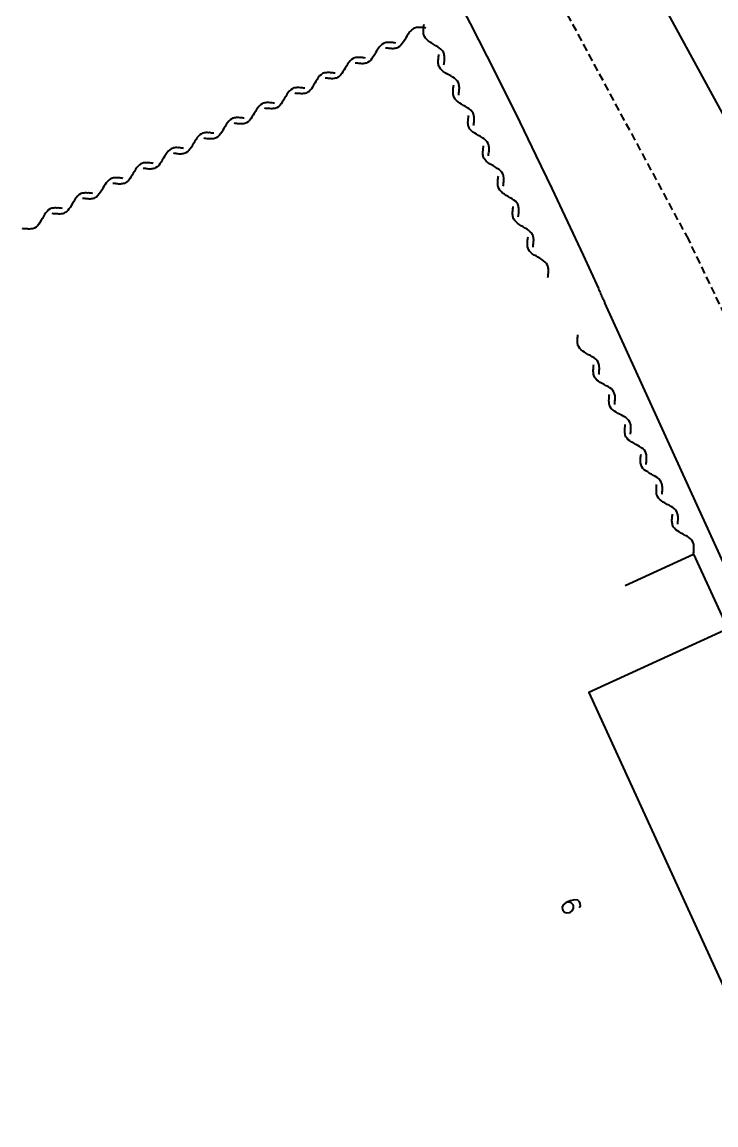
# Model space of a CAD drawing. Header units: millimetres. Extents: x 113000 to 114000, y 153000 to 154000.
# Drawn here: x 113689.1 to 113735.3, y 153452 to 153525.3 of the extents above; entities that cross this region are included whole.
import ezdxf
from ezdxf.enums import TextEntityAlignment as Align

# ---------------------------------------------------------------- set-up
doc = ezdxf.new("R2010")
doc.units = ezdxf.units.MM
doc.linetypes.add('DASHED', pattern=[0.75, 0.5, -0.25])
for name, color, linetype in [('W0001', 6, 'DASHED'), ('W0008', 7, 'CONTINUOUS'), ('W0100', 7, 'CONTINUOUS'), ('W0310', 3, 'CONTINUOUS'), ('W0991', 7, 'CONTINUOUS')]:
    doc.layers.add(name, color=color, linetype=linetype)
doc.styles.get("Standard").update_dxf_attribs({"font": 'romans.shx', "width": 0.85})

msp = doc.modelspace()

# ---------------------------------------------------------------- linework, layer by layer
at = {"layer": 'W0001'}
msp.add_lwpolyline([(113756.938, 153461.938), (113733.508, 153510.875), (113710.601, 153553.407)], dxfattribs=at)
at = {"layer": 'W0008'}
for points in [[(113745.727, 153501.047), (113716.608, 153554.36)], [(113717.844, 153527.422), (113718.969, 153525.234), (113720.078, 153523.062), (113721.18, 153520.875), (113722.266, 153518.672), (113723.344, 153516.469), (113724.406, 153514.266), (113725.453, 153512.062), (113726.484, 153509.844), (113727.5, 153507.609), (113727.539, 153507.531), (113727.57, 153507.453), (113727.609, 153507.375), (113727.641, 153507.297), (113727.68, 153507.219), (113727.711, 153507.141), (113727.75, 153507.062), (113727.781, 153506.984), (113727.82, 153506.906), (113727.852, 153506.828), (113727.891, 153506.75), (113727.922, 153506.672)], [(113749.633, 153459.156), (113727.922, 153506.672)]]:
    msp.add_lwpolyline(points, dxfattribs=at)
at = {"layer": 'W0100'}
msp.add_lwpolyline([(113729.281, 153487.875), (113733.828, 153489.953), (113736.109, 153484.984), (113726.867, 153480.75), (113738.141, 153456.141), (113747.367, 153460.359), (113749.656, 153455.312), (113742.375, 153452)], dxfattribs=at)
at = {"layer": 'W0310'}
for points in [[(113717.219, 153522.5), (113717.227, 153522.578), (113717.242, 153522.656), (113717.25, 153522.734), (113717.25, 153522.797), (113717.258, 153522.875), (113717.258, 153522.938), (113717.258, 153523.016), (113717.258, 153523.078), (113717.242, 153523.141), (113717.234, 153523.203), (113717.211, 153523.266), (113717.188, 153523.328), (113717.117, 153523.422), (113717.023, 153523.531), (113716.922, 153523.609), (113716.805, 153523.688), (113716.68, 153523.766), (113716.547, 153523.844), (113716.422, 153523.922), (113716.297, 153524), (113716.18, 153524.078), (113716.078, 153524.172), (113715.984, 153524.266), (113715.922, 153524.375), (113715.898, 153524.438), (113715.883, 153524.484), (113715.867, 153524.547), (113715.859, 153524.625), (113715.852, 153524.688), (113715.852, 153524.75), (113715.859, 153524.828), (113715.859, 153524.891), (113715.867, 153524.969), (113715.875, 153525.047), (113715.891, 153525.109), (113715.898, 153525.188)], [(113716.023, 153524.938), (113715.945, 153524.953), (113715.875, 153524.953), (113715.805, 153524.969), (113715.734, 153524.984), (113715.656, 153524.969), (113715.586, 153524.984), (113715.516, 153524.984), (113715.445, 153524.969), (113715.383, 153524.969), (113715.32, 153524.953), (113715.258, 153524.938), (113715.203, 153524.906), (113715.102, 153524.844), (113715.008, 153524.75), (113714.914, 153524.656), (113714.836, 153524.531), (113714.758, 153524.406), (113714.688, 153524.281), (113714.609, 153524.156), (113714.523, 153524.016), (113714.445, 153523.906), (113714.359, 153523.797), (113714.266, 153523.703), (113714.156, 153523.641), (113714.102, 153523.609), (113714.039, 153523.594), (113713.977, 153523.578), (113713.914, 153523.578), (113713.844, 153523.562), (113713.773, 153523.562), (113713.703, 153523.578), (113713.633, 153523.578), (113713.555, 153523.578), (113713.484, 153523.594), (113713.414, 153523.594), (113713.336, 153523.609)], [(113714.008, 153523.938), (113713.93, 153523.953), (113713.859, 153523.953), (113713.789, 153523.969), (113713.719, 153523.984), (113713.641, 153523.969), (113713.57, 153523.984), (113713.5, 153523.984), (113713.43, 153523.969), (113713.367, 153523.969), (113713.305, 153523.953), (113713.242, 153523.938), (113713.188, 153523.906), (113713.086, 153523.844), (113712.992, 153523.75), (113712.898, 153523.656), (113712.82, 153523.531), (113712.742, 153523.406), (113712.672, 153523.281), (113712.594, 153523.156), (113712.508, 153523.016), (113712.43, 153522.906), (113712.344, 153522.797), (113712.25, 153522.703), (113712.141, 153522.641), (113712.086, 153522.609), (113712.023, 153522.594), (113711.961, 153522.578), (113711.898, 153522.578), (113711.828, 153522.562), (113711.758, 153522.562), (113711.688, 153522.578), (113711.617, 153522.578), (113711.539, 153522.578), (113711.469, 153522.594), (113711.398, 153522.594), (113711.32, 153522.609)], [(113711.992, 153522.938), (113711.914, 153522.953), (113711.844, 153522.953), (113711.773, 153522.969), (113711.703, 153522.984), (113711.625, 153522.969), (113711.555, 153522.984), (113711.484, 153522.984), (113711.414, 153522.969), (113711.352, 153522.969), (113711.289, 153522.953), (113711.227, 153522.938), (113711.172, 153522.906), (113711.07, 153522.844), (113710.977, 153522.75), (113710.883, 153522.656), (113710.805, 153522.531), (113710.727, 153522.406), (113710.656, 153522.281), (113710.578, 153522.156), (113710.492, 153522.016), (113710.414, 153521.906), (113710.328, 153521.797), (113710.234, 153521.703), (113710.125, 153521.641), (113710.07, 153521.609), (113710.008, 153521.594), (113709.945, 153521.578), (113709.883, 153521.578), (113709.812, 153521.562), (113709.742, 153521.562), (113709.672, 153521.578), (113709.602, 153521.578), (113709.523, 153521.578), (113709.453, 153521.594), (113709.383, 153521.594), (113709.305, 153521.609)], [(113718.203, 153520.484), (113718.211, 153520.562), (113718.219, 153520.625), (113718.227, 153520.703), (113718.234, 153520.766), (113718.242, 153520.844), (113718.25, 153520.922), (113718.25, 153520.984), (113718.242, 153521.047), (113718.234, 153521.125), (113718.219, 153521.188), (113718.203, 153521.234), (113718.18, 153521.297), (113718.117, 153521.406), (113718.023, 153521.5), (113717.922, 153521.594), (113717.805, 153521.672), (113717.68, 153521.75), (113717.547, 153521.828), (113717.422, 153521.891), (113717.297, 153521.969), (113717.172, 153522.047), (113717.07, 153522.141), (113716.984, 153522.234), (113716.914, 153522.344), (113716.891, 153522.406), (113716.867, 153522.469), (113716.859, 153522.531), (113716.844, 153522.594), (113716.844, 153522.656), (113716.844, 153522.734), (113716.844, 153522.797), (113716.852, 153522.875), (113716.852, 153522.953), (113716.859, 153523.016), (113716.875, 153523.094), (113716.883, 153523.172)], [(113709.977, 153521.938), (113709.898, 153521.938), (113709.828, 153521.969), (113709.75, 153521.969), (113709.68, 153521.969), (113709.602, 153521.984), (113709.531, 153521.984), (113709.461, 153521.984), (113709.398, 153521.969), (113709.328, 153521.969), (113709.266, 153521.953), (113709.203, 153521.938), (113709.148, 153521.906), (113709.039, 153521.828), (113708.945, 153521.75), (113708.859, 153521.641), (113708.773, 153521.516), (113708.703, 153521.391), (113708.625, 153521.266), (113708.547, 153521.141), (113708.477, 153521.016), (113708.398, 153520.906), (113708.312, 153520.797), (113708.219, 153520.703), (113708.109, 153520.641), (113708.055, 153520.609), (113707.992, 153520.594), (113707.93, 153520.578), (113707.867, 153520.578), (113707.797, 153520.562), (113707.727, 153520.562), (113707.656, 153520.578), (113707.586, 153520.578), (113707.508, 153520.578), (113707.438, 153520.594), (113707.367, 153520.594), (113707.289, 153520.609)], [(113707.961, 153520.938), (113707.883, 153520.938), (113707.812, 153520.969), (113707.734, 153520.969), (113707.664, 153520.969), (113707.586, 153520.984), (113707.516, 153520.984), (113707.445, 153520.984), (113707.383, 153520.969), (113707.312, 153520.969), (113707.25, 153520.953), (113707.188, 153520.938), (113707.133, 153520.906), (113707.023, 153520.828), (113706.93, 153520.75), (113706.844, 153520.641), (113706.758, 153520.516), (113706.688, 153520.391), (113706.609, 153520.266), (113706.531, 153520.141), (113706.461, 153520.016), (113706.383, 153519.906), (113706.297, 153519.797), (113706.203, 153519.703), (113706.094, 153519.641), (113706.039, 153519.609), (113705.977, 153519.594), (113705.914, 153519.578), (113705.852, 153519.578), (113705.781, 153519.562), (113705.711, 153519.562), (113705.641, 153519.578), (113705.57, 153519.578), (113705.492, 153519.578), (113705.422, 153519.594), (113705.352, 153519.594), (113705.273, 153519.609)], [(113719.195, 153518.453), (113719.203, 153518.531), (113719.219, 153518.609), (113719.227, 153518.688), (113719.227, 153518.75), (113719.234, 153518.828), (113719.234, 153518.891), (113719.234, 153518.969), (113719.234, 153519.031), (113719.219, 153519.094), (113719.211, 153519.156), (113719.188, 153519.219), (113719.164, 153519.281), (113719.094, 153519.375), (113719.008, 153519.484), (113718.898, 153519.562), (113718.781, 153519.641), (113718.656, 153519.719), (113718.523, 153519.797), (113718.398, 153519.875), (113718.273, 153519.953), (113718.156, 153520.031), (113718.055, 153520.125), (113717.969, 153520.219), (113717.898, 153520.328), (113717.875, 153520.391), (113717.852, 153520.453), (113717.844, 153520.516), (113717.836, 153520.578), (113717.828, 153520.641), (113717.828, 153520.719), (113717.828, 153520.781), (113717.836, 153520.859), (113717.844, 153520.938), (113717.852, 153521), (113717.867, 153521.078), (113717.875, 153521.156)], [(113705.945, 153519.938), (113705.867, 153519.938), (113705.797, 153519.969), (113705.719, 153519.969), (113705.648, 153519.969), (113705.57, 153519.984), (113705.5, 153519.984), (113705.43, 153519.984), (113705.367, 153519.969), (113705.297, 153519.969), (113705.234, 153519.953), (113705.172, 153519.938), (113705.117, 153519.906), (113705.008, 153519.828), (113704.914, 153519.75), (113704.828, 153519.641), (113704.742, 153519.516), (113704.672, 153519.391), (113704.594, 153519.266), (113704.516, 153519.141), (113704.445, 153519.016), (113704.367, 153518.906), (113704.281, 153518.797), (113704.188, 153518.703), (113704.078, 153518.641), (113704.023, 153518.609), (113703.961, 153518.594), (113703.898, 153518.578), (113703.836, 153518.578), (113703.766, 153518.562), (113703.695, 153518.562), (113703.625, 153518.578), (113703.555, 153518.578), (113703.477, 153518.578), (113703.406, 153518.594), (113703.336, 153518.594), (113703.258, 153518.609)], [(113703.93, 153518.938), (113703.852, 153518.938), (113703.781, 153518.969), (113703.703, 153518.969), (113703.633, 153518.969), (113703.555, 153518.984), (113703.484, 153518.984), (113703.414, 153518.984), (113703.352, 153518.969), (113703.281, 153518.969), (113703.219, 153518.953), (113703.156, 153518.938), (113703.102, 153518.906), (113702.992, 153518.828), (113702.898, 153518.75), (113702.812, 153518.641), (113702.727, 153518.516), (113702.656, 153518.391), (113702.578, 153518.266), (113702.5, 153518.141), (113702.43, 153518.016), (113702.352, 153517.906), (113702.266, 153517.797), (113702.172, 153517.703), (113702.062, 153517.641), (113702.008, 153517.609), (113701.945, 153517.594), (113701.883, 153517.578), (113701.812, 153517.578), (113701.75, 153517.562), (113701.68, 153517.562), (113701.609, 153517.562), (113701.531, 153517.578), (113701.461, 153517.578), (113701.383, 153517.594), (113701.312, 153517.594), (113701.234, 153517.609)], [(113720.18, 153516.438), (113720.195, 153516.516), (113720.195, 153516.578), (113720.211, 153516.656), (113720.219, 153516.734), (113720.227, 153516.812), (113720.227, 153516.875), (113720.227, 153516.953), (113720.219, 153517.016), (113720.211, 153517.078), (113720.203, 153517.141), (113720.18, 153517.203), (113720.156, 153517.266), (113720.094, 153517.375), (113720.008, 153517.469), (113719.898, 153517.562), (113719.781, 153517.641), (113719.656, 153517.719), (113719.523, 153517.797), (113719.398, 153517.875), (113719.266, 153517.938), (113719.148, 153518.016), (113719.047, 153518.109), (113718.953, 153518.203), (113718.891, 153518.312), (113718.867, 153518.375), (113718.852, 153518.422), (113718.836, 153518.484), (113718.828, 153518.562), (113718.82, 153518.625), (113718.82, 153518.688), (113718.828, 153518.766), (113718.828, 153518.828), (113718.836, 153518.906), (113718.844, 153518.984), (113718.859, 153519.047), (113718.867, 153519.125)], [(113701.906, 153517.938), (113701.828, 153517.953), (113701.758, 153517.953), (113701.688, 153517.969), (113701.617, 153517.984), (113701.539, 153517.969), (113701.469, 153517.984), (113701.398, 153517.984), (113701.328, 153517.969), (113701.266, 153517.969), (113701.203, 153517.953), (113701.141, 153517.938), (113701.086, 153517.906), (113700.984, 153517.844), (113700.891, 153517.75), (113700.805, 153517.656), (113700.719, 153517.531), (113700.648, 153517.406), (113700.57, 153517.281), (113700.492, 153517.156), (113700.414, 153517.016), (113700.336, 153516.906), (113700.25, 153516.797), (113700.148, 153516.703), (113700.047, 153516.641), (113699.992, 153516.609), (113699.93, 153516.594), (113699.867, 153516.578), (113699.797, 153516.578), (113699.734, 153516.562), (113699.664, 153516.562), (113699.594, 153516.562), (113699.516, 153516.578), (113699.445, 153516.578), (113699.367, 153516.594), (113699.297, 153516.594), (113699.219, 153516.609)], [(113721.172, 153514.422), (113721.18, 153514.5), (113721.188, 153514.562), (113721.195, 153514.641), (113721.203, 153514.719), (113721.211, 153514.781), (113721.211, 153514.859), (113721.211, 153514.922), (113721.203, 153514.984), (113721.195, 153515.062), (113721.18, 153515.125), (113721.164, 153515.172), (113721.141, 153515.234), (113721.078, 153515.344), (113720.992, 153515.438), (113720.891, 153515.531), (113720.773, 153515.609), (113720.648, 153515.688), (113720.516, 153515.766), (113720.391, 153515.844), (113720.258, 153515.906), (113720.141, 153516), (113720.039, 153516.078), (113719.953, 153516.172), (113719.883, 153516.281), (113719.859, 153516.344), (113719.836, 153516.406), (113719.828, 153516.469), (113719.812, 153516.531), (113719.812, 153516.594), (113719.812, 153516.672), (113719.812, 153516.734), (113719.82, 153516.812), (113719.82, 153516.891), (113719.828, 153516.953), (113719.844, 153517.031), (113719.852, 153517.109)], [(113699.891, 153516.938), (113699.812, 153516.953), (113699.742, 153516.953), (113699.672, 153516.969), (113699.602, 153516.984), (113699.523, 153516.969), (113699.453, 153516.984), (113699.383, 153516.984), (113699.312, 153516.969), (113699.25, 153516.969), (113699.188, 153516.953), (113699.125, 153516.938), (113699.07, 153516.906), (113698.969, 153516.844), (113698.875, 153516.75), (113698.789, 153516.656), (113698.703, 153516.531), (113698.633, 153516.406), (113698.555, 153516.281), (113698.477, 153516.156), (113698.398, 153516.016), (113698.32, 153515.906), (113698.234, 153515.797), (113698.133, 153515.703), (113698.031, 153515.641), (113697.977, 153515.609), (113697.914, 153515.594), (113697.852, 153515.578), (113697.781, 153515.578), (113697.719, 153515.562), (113697.648, 153515.562), (113697.578, 153515.562), (113697.5, 153515.578), (113697.43, 153515.578), (113697.352, 153515.594), (113697.281, 153515.594), (113697.203, 153515.609)], [(113697.875, 153515.938), (113697.797, 153515.953), (113697.727, 153515.953), (113697.656, 153515.969), (113697.586, 153515.984), (113697.508, 153515.969), (113697.438, 153515.984), (113697.367, 153515.984), (113697.297, 153515.969), (113697.234, 153515.969), (113697.172, 153515.953), (113697.109, 153515.938), (113697.055, 153515.906), (113696.953, 153515.844), (113696.859, 153515.75), (113696.773, 153515.656), (113696.688, 153515.531), (113696.617, 153515.406), (113696.539, 153515.281), (113696.461, 153515.156), (113696.383, 153515.016), (113696.305, 153514.906), (113696.219, 153514.797), (113696.117, 153514.703), (113696.016, 153514.641), (113695.961, 153514.609), (113695.898, 153514.594), (113695.836, 153514.578), (113695.766, 153514.578), (113695.703, 153514.562), (113695.633, 153514.562), (113695.562, 153514.562), (113695.484, 153514.578), (113695.414, 153514.578), (113695.336, 153514.594), (113695.266, 153514.594), (113695.188, 153514.609)], [(113695.859, 153514.938), (113695.781, 153514.953), (113695.711, 153514.953), (113695.641, 153514.969), (113695.57, 153514.984), (113695.492, 153514.969), (113695.422, 153514.984), (113695.352, 153514.984), (113695.281, 153514.969), (113695.219, 153514.969), (113695.156, 153514.953), (113695.094, 153514.938), (113695.039, 153514.906), (113694.938, 153514.844), (113694.844, 153514.75), (113694.75, 153514.656), (113694.672, 153514.531), (113694.594, 153514.406), (113694.523, 153514.281), (113694.445, 153514.156), (113694.359, 153514.016), (113694.281, 153513.906), (113694.195, 153513.797), (113694.102, 153513.703), (113693.992, 153513.641), (113693.938, 153513.609), (113693.875, 153513.594), (113693.812, 153513.578), (113693.75, 153513.578), (113693.68, 153513.562), (113693.609, 153513.562), (113693.539, 153513.578), (113693.469, 153513.578), (113693.391, 153513.578), (113693.32, 153513.594), (113693.25, 153513.594), (113693.172, 153513.609)], [(113722.164, 153512.391), (113722.172, 153512.469), (113722.188, 153512.547), (113722.195, 153512.625), (113722.195, 153512.688), (113722.203, 153512.766), (113722.203, 153512.828), (113722.203, 153512.906), (113722.203, 153512.969), (113722.188, 153513.031), (113722.18, 153513.094), (113722.156, 153513.156), (113722.133, 153513.219), (113722.062, 153513.312), (113721.977, 153513.422), (113721.867, 153513.5), (113721.75, 153513.578), (113721.625, 153513.656), (113721.492, 153513.734), (113721.367, 153513.812), (113721.242, 153513.891), (113721.125, 153513.969), (113721.023, 153514.062), (113720.938, 153514.156), (113720.867, 153514.266), (113720.844, 153514.328), (113720.82, 153514.391), (113720.812, 153514.453), (113720.805, 153514.516), (113720.797, 153514.578), (113720.797, 153514.656), (113720.797, 153514.719), (113720.805, 153514.797), (113720.812, 153514.875), (113720.82, 153514.938), (113720.836, 153515.016), (113720.844, 153515.094)], [(113693.844, 153513.938), (113693.766, 153513.953), (113693.695, 153513.953), (113693.625, 153513.969), (113693.555, 153513.984), (113693.477, 153513.969), (113693.406, 153513.984), (113693.336, 153513.984), (113693.266, 153513.969), (113693.203, 153513.969), (113693.141, 153513.953), (113693.078, 153513.938), (113693.023, 153513.906), (113692.922, 153513.844), (113692.828, 153513.75), (113692.734, 153513.656), (113692.656, 153513.531), (113692.578, 153513.406), (113692.508, 153513.281), (113692.43, 153513.156), (113692.344, 153513.016), (113692.266, 153512.906), (113692.18, 153512.797), (113692.086, 153512.703), (113691.977, 153512.641), (113691.922, 153512.609), (113691.859, 153512.594), (113691.797, 153512.578), (113691.734, 153512.578), (113691.664, 153512.562), (113691.594, 153512.562), (113691.523, 153512.578), (113691.453, 153512.578), (113691.375, 153512.578), (113691.305, 153512.594), (113691.234, 153512.594), (113691.156, 153512.609)], [(113691.828, 153512.938), (113691.75, 153512.953), (113691.68, 153512.953), (113691.609, 153512.969), (113691.539, 153512.984), (113691.461, 153512.969), (113691.391, 153512.984), (113691.32, 153512.984), (113691.25, 153512.969), (113691.188, 153512.969), (113691.125, 153512.953), (113691.062, 153512.938), (113691.008, 153512.906), (113690.906, 153512.844), (113690.812, 153512.75), (113690.719, 153512.656), (113690.641, 153512.531), (113690.562, 153512.406), (113690.492, 153512.281), (113690.414, 153512.156), (113690.328, 153512.016), (113690.25, 153511.906), (113690.164, 153511.797), (113690.07, 153511.703), (113689.961, 153511.641), (113689.906, 153511.609), (113689.844, 153511.594), (113689.781, 153511.578), (113689.719, 153511.578), (113689.648, 153511.562), (113689.578, 153511.562), (113689.508, 153511.578), (113689.438, 153511.578), (113689.359, 153511.578), (113689.289, 153511.594), (113689.219, 153511.594), (113689.141, 153511.609)], [(113723.148, 153510.375), (113723.156, 153510.453), (113723.164, 153510.516), (113723.172, 153510.594), (113723.18, 153510.656), (113723.188, 153510.734), (113723.195, 153510.812), (113723.195, 153510.875), (113723.188, 153510.938), (113723.18, 153511.016), (113723.164, 153511.078), (113723.148, 153511.125), (113723.125, 153511.188), (113723.062, 153511.297), (113722.969, 153511.391), (113722.867, 153511.484), (113722.75, 153511.562), (113722.625, 153511.641), (113722.492, 153511.719), (113722.367, 153511.797), (113722.234, 153511.875), (113722.117, 153511.953), (113722.016, 153512.047), (113721.93, 153512.141), (113721.859, 153512.25), (113721.836, 153512.312), (113721.82, 153512.359), (113721.805, 153512.422), (113721.797, 153512.5), (113721.789, 153512.562), (113721.789, 153512.625), (113721.789, 153512.703), (113721.797, 153512.766), (113721.805, 153512.844), (113721.812, 153512.922), (113721.82, 153512.984), (113721.828, 153513.062)], [(113724.141, 153508.359), (113724.156, 153508.438), (113724.156, 153508.5), (113724.164, 153508.578), (113724.172, 153508.656), (113724.18, 153508.719), (113724.18, 153508.797), (113724.18, 153508.859), (113724.172, 153508.922), (113724.164, 153509), (113724.148, 153509.062), (113724.133, 153509.109), (113724.109, 153509.172), (113724.047, 153509.281), (113723.961, 153509.375), (113723.852, 153509.469), (113723.734, 153509.547), (113723.609, 153509.625), (113723.477, 153509.703), (113723.352, 153509.781), (113723.219, 153509.844), (113723.102, 153509.922), (113723, 153510.016), (113722.914, 153510.109), (113722.844, 153510.219), (113722.82, 153510.281), (113722.797, 153510.344), (113722.789, 153510.406), (113722.781, 153510.469), (113722.773, 153510.531), (113722.773, 153510.609), (113722.773, 153510.672), (113722.781, 153510.75), (113722.789, 153510.828), (113722.797, 153510.891), (113722.812, 153510.969), (113722.82, 153511.047)], [(113727.539, 153501.891), (113727.555, 153501.969), (113727.555, 153502.047), (113727.555, 153502.109), (113727.562, 153502.188), (113727.57, 153502.266), (113727.57, 153502.328), (113727.562, 153502.406), (113727.555, 153502.469), (113727.547, 153502.531), (113727.531, 153502.594), (113727.508, 153502.656), (113727.484, 153502.719), (113727.414, 153502.828), (113727.32, 153502.922), (113727.211, 153503), (113727.094, 153503.078), (113726.969, 153503.156), (113726.836, 153503.219), (113726.703, 153503.297), (113726.57, 153503.375), (113726.453, 153503.453), (113726.344, 153503.531), (113726.258, 153503.625), (113726.188, 153503.734), (113726.164, 153503.797), (113726.141, 153503.844), (113726.125, 153503.906), (113726.117, 153503.984), (113726.109, 153504.047), (113726.109, 153504.109), (113726.109, 153504.188), (113726.109, 153504.25), (113726.117, 153504.328), (113726.125, 153504.406), (113726.133, 153504.469), (113726.141, 153504.547)], [(113728.586, 153499.906), (113728.602, 153499.984), (113728.602, 153500.062), (113728.602, 153500.125), (113728.609, 153500.203), (113728.617, 153500.281), (113728.617, 153500.344), (113728.609, 153500.422), (113728.609, 153500.484), (113728.594, 153500.547), (113728.578, 153500.609), (113728.555, 153500.672), (113728.531, 153500.734), (113728.469, 153500.844), (113728.367, 153500.938), (113728.266, 153501.016), (113728.148, 153501.094), (113728.016, 153501.156), (113727.883, 153501.234), (113727.758, 153501.312), (113727.625, 153501.375), (113727.508, 153501.453), (113727.406, 153501.531), (113727.312, 153501.625), (113727.242, 153501.734), (113727.219, 153501.797), (113727.195, 153501.859), (113727.18, 153501.922), (113727.164, 153501.984), (113727.164, 153502.047), (113727.156, 153502.125), (113727.156, 153502.188), (113727.164, 153502.266), (113727.164, 153502.344), (113727.172, 153502.406), (113727.18, 153502.484), (113727.188, 153502.562)], [(113729.633, 153497.922), (113729.641, 153498), (113729.648, 153498.062), (113729.656, 153498.141), (113729.664, 153498.219), (113729.664, 153498.281), (113729.664, 153498.359), (113729.664, 153498.422), (113729.656, 153498.484), (113729.648, 153498.562), (113729.633, 153498.625), (113729.609, 153498.672), (113729.586, 153498.734), (113729.516, 153498.844), (113729.43, 153498.938), (113729.32, 153499.031), (113729.203, 153499.109), (113729.078, 153499.172), (113728.945, 153499.25), (113728.812, 153499.312), (113728.688, 153499.406), (113728.562, 153499.469), (113728.453, 153499.547), (113728.359, 153499.641), (113728.289, 153499.75), (113728.266, 153499.812), (113728.242, 153499.875), (113728.227, 153499.938), (113728.219, 153500), (113728.211, 153500.062), (113728.203, 153500.141), (113728.203, 153500.203), (113728.211, 153500.281), (113728.211, 153500.359), (113728.219, 153500.422), (113728.227, 153500.5), (113728.234, 153500.578)], [(113730.68, 153495.922), (113730.688, 153496), (113730.695, 153496.078), (113730.703, 153496.141), (113730.711, 153496.219), (113730.711, 153496.297), (113730.711, 153496.359), (113730.711, 153496.438), (113730.703, 153496.5), (113730.695, 153496.562), (113730.68, 153496.625), (113730.656, 153496.688), (113730.633, 153496.75), (113730.562, 153496.859), (113730.469, 153496.953), (113730.367, 153497.031), (113730.242, 153497.109), (113730.117, 153497.188), (113729.984, 153497.25), (113729.852, 153497.328), (113729.727, 153497.406), (113729.602, 153497.484), (113729.492, 153497.562), (113729.406, 153497.656), (113729.336, 153497.766), (113729.312, 153497.828), (113729.289, 153497.875), (113729.273, 153497.938), (113729.266, 153498.016), (113729.258, 153498.078), (113729.258, 153498.141), (113729.258, 153498.219), (113729.258, 153498.281), (113729.266, 153498.359), (113729.273, 153498.438), (113729.281, 153498.5), (113729.289, 153498.578)], [(113731.734, 153493.938), (113731.742, 153494), (113731.75, 153494.094), (113731.758, 153494.156), (113731.758, 153494.219), (113731.766, 153494.297), (113731.766, 153494.375), (113731.758, 153494.438), (113731.75, 153494.5), (113731.742, 153494.578), (113731.727, 153494.641), (113731.703, 153494.688), (113731.68, 153494.75), (113731.609, 153494.859), (113731.523, 153494.953), (113731.414, 153495.047), (113731.297, 153495.125), (113731.164, 153495.188), (113731.031, 153495.266), (113730.906, 153495.328), (113730.781, 153495.422), (113730.648, 153495.484), (113730.547, 153495.562), (113730.453, 153495.656), (113730.383, 153495.766), (113730.359, 153495.828), (113730.336, 153495.891), (113730.32, 153495.953), (113730.312, 153496.016), (113730.305, 153496.078), (113730.305, 153496.156), (113730.305, 153496.219), (113730.305, 153496.297), (113730.312, 153496.375), (113730.32, 153496.438), (113730.328, 153496.516), (113730.336, 153496.594)], [(113732.781, 153491.938), (113732.797, 153492.016), (113732.797, 153492.094), (113732.797, 153492.156), (113732.805, 153492.234), (113732.812, 153492.312), (113732.812, 153492.375), (113732.805, 153492.453), (113732.797, 153492.516), (113732.789, 153492.578), (113732.773, 153492.641), (113732.75, 153492.703), (113732.727, 153492.766), (113732.656, 153492.875), (113732.562, 153492.969), (113732.461, 153493.047), (113732.336, 153493.125), (113732.211, 153493.203), (113732.078, 153493.266), (113731.953, 153493.344), (113731.82, 153493.422), (113731.703, 153493.5), (113731.594, 153493.578), (113731.508, 153493.672), (113731.438, 153493.781), (113731.414, 153493.844), (113731.391, 153493.891), (113731.375, 153493.953), (113731.367, 153494.031), (113731.359, 153494.094), (113731.359, 153494.156), (113731.359, 153494.234), (113731.359, 153494.297), (113731.359, 153494.375), (113731.367, 153494.453), (113731.375, 153494.516), (113731.383, 153494.594)], [(113733.828, 153489.953), (113733.836, 153490.031), (113733.844, 153490.094), (113733.852, 153490.172), (113733.859, 153490.25), (113733.859, 153490.312), (113733.859, 153490.391), (113733.859, 153490.453), (113733.852, 153490.516), (113733.844, 153490.594), (113733.828, 153490.656), (113733.805, 153490.703), (113733.781, 153490.766), (113733.711, 153490.875), (113733.625, 153490.969), (113733.516, 153491.062), (113733.398, 153491.141), (113733.273, 153491.203), (113733.141, 153491.281), (113733.008, 153491.344), (113732.883, 153491.438), (113732.758, 153491.5), (113732.648, 153491.578), (113732.555, 153491.672), (113732.484, 153491.781), (113732.461, 153491.844), (113732.438, 153491.906), (113732.422, 153491.969), (113732.414, 153492.031), (113732.406, 153492.094), (113732.398, 153492.172), (113732.398, 153492.234), (113732.406, 153492.312), (113732.406, 153492.391), (113732.414, 153492.453), (113732.422, 153492.531), (113732.43, 153492.609)]]:
    msp.add_lwpolyline(points, dxfattribs=at)

# ---------------------------------------------------------------- texts
at = {"layer": 'W0991'}
msp.add_text('6', height=1.25, rotation=294, dxfattribs=at).set_placement((113725.679, 153466.575), align=Align.MIDDLE)

doc.saveas('drawing.dxf')
